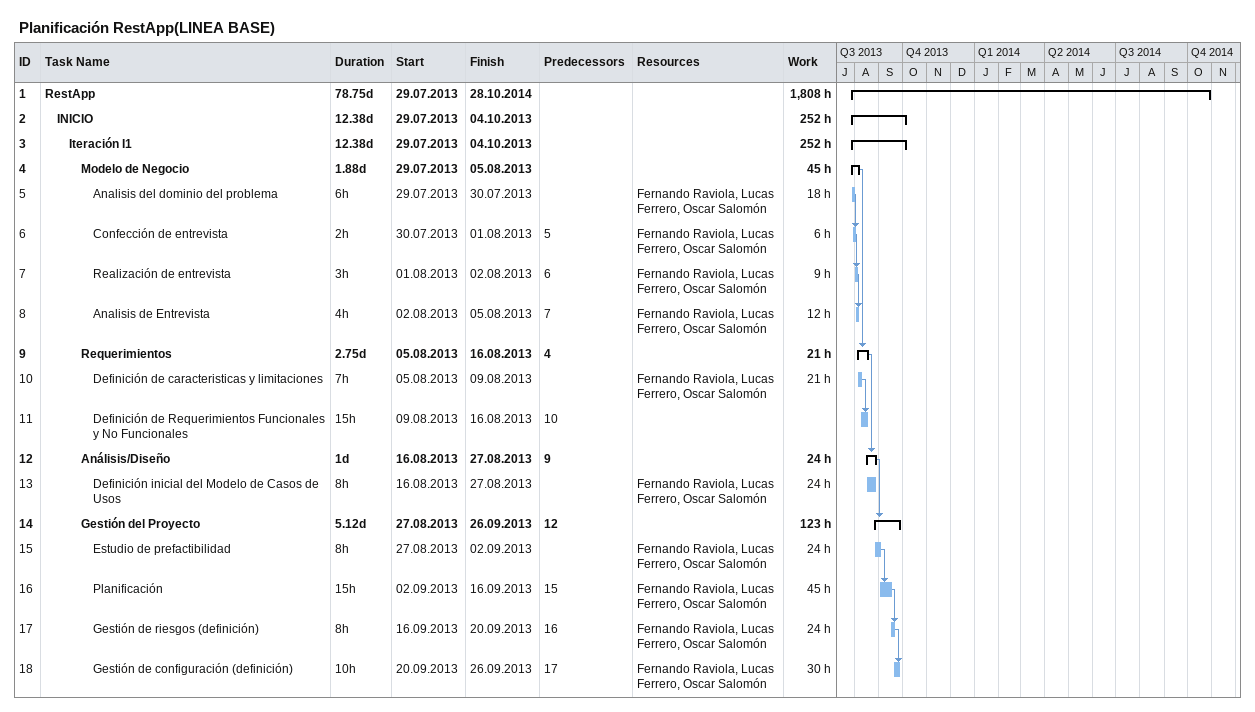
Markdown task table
Planificación RestApp(LINEA BASE)

| ID | Level | Task | Duration | Start | Finish | Predecessors | Resources | Work (h) |
|---|---|---|---|---|---|---|---|---|
| 1 | 1 | **RestApp** | 78.75d | 2013-07-29 | 2014-10-28 |  |  | 1808 |
| 2 | 2 | **INICIO** | 12.38d | 2013-07-29 | 2013-10-04 |  |  | 252 |
| 3 | 3 | **Iteración I1** | 12.38d | 2013-07-29 | 2013-10-04 |  |  | 252 |
| 4 | 4 | **Modelo de Negocio** | 1.88d | 2013-07-29 | 2013-08-05 |  |  | 45 |
| 5 | 5 | Analisis del dominio del problema | 6h | 2013-07-29 | 2013-07-30 |  | Fernando Raviola, Lucas Ferrero, Oscar Salomón | 18 |
| 6 | 5 | Confección de entrevista | 2h | 2013-07-30 | 2013-08-01 | 5 | Fernando Raviola, Lucas Ferrero, Oscar Salomón | 6 |
| 7 | 5 | Realización de entrevista | 3h | 2013-08-01 | 2013-08-02 | 6 | Fernando Raviola, Lucas Ferrero, Oscar Salomón | 9 |
| 8 | 5 | Analisis de Entrevista | 4h | 2013-08-02 | 2013-08-05 | 7 | Fernando Raviola, Lucas Ferrero, Oscar Salomón | 12 |
| 9 | 4 | **Requerimientos** | 2.75d | 2013-08-05 | 2013-08-16 | 4 |  | 21 |
| 10 | 5 | Definición de caracteristicas y limitaciones | 7h | 2013-08-05 | 2013-08-09 |  | Fernando Raviola, Lucas Ferrero, Oscar Salomón | 21 |
| 11 | 5 | Definición de Requerimientos Funcionales y No Funcionales | 15h | 2013-08-09 | 2013-08-16 | 10 |  |  |
| 12 | 4 | **Análisis/Diseño** | 1d | 2013-08-16 | 2013-08-27 | 9 |  | 24 |
| 13 | 5 | Definición inicial del Modelo de Casos de Usos | 8h | 2013-08-16 | 2013-08-27 |  | Fernando Raviola, Lucas Ferrero, Oscar Salomón | 24 |
| 14 | 4 | **Gestión del Proyecto** | 5.12d | 2013-08-27 | 2013-09-26 | 12 |  | 123 |
| 15 | 5 | Estudio de prefactibilidad | 8h | 2013-08-27 | 2013-09-02 |  | Fernando Raviola, Lucas Ferrero, Oscar Salomón | 24 |
| 16 | 5 | Planificación | 15h | 2013-09-02 | 2013-09-16 | 15 | Fernando Raviola, Lucas Ferrero, Oscar Salomón | 45 |
| 17 | 5 | Gestión de riesgos (definición) | 8h | 2013-09-16 | 2013-09-20 | 16 | Fernando Raviola, Lucas Ferrero, Oscar Salomón | 24 |
| 18 | 5 | Gestión de configuración (definición) | 10h | 2013-09-20 | 2013-09-26 | 17 | Fernando Raviola, Lucas Ferrero, Oscar Salomón | 30 |
